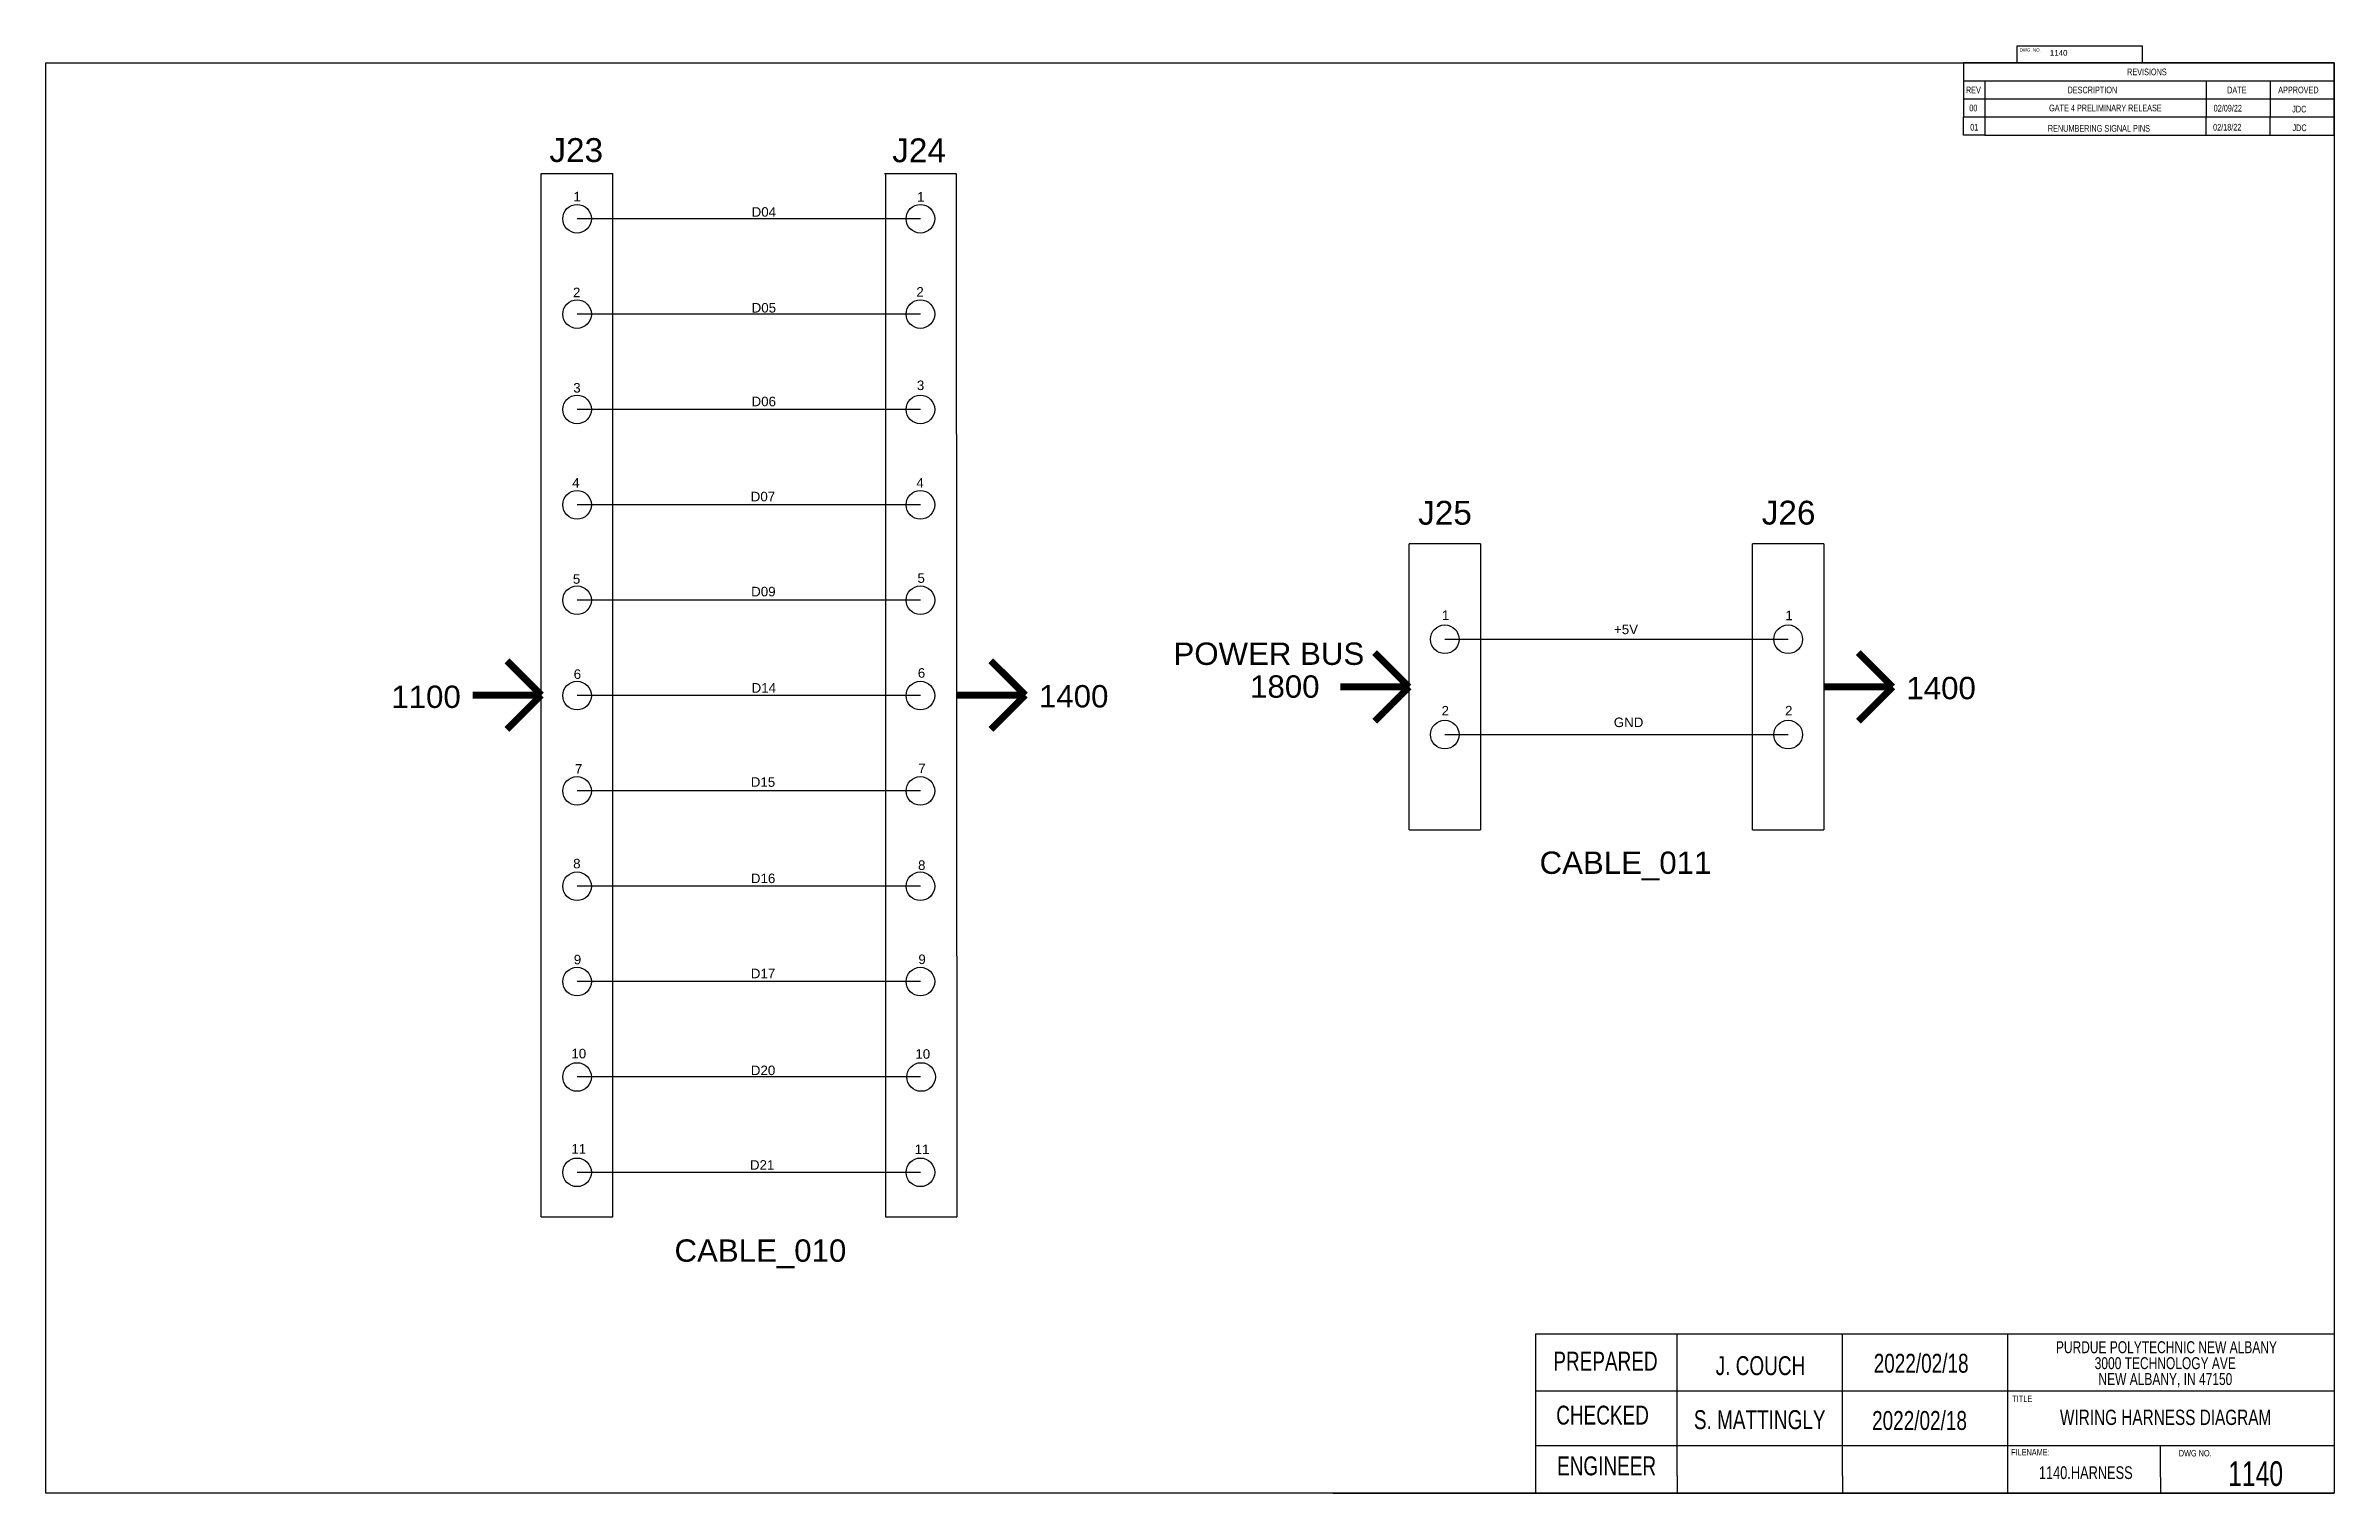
# Model space of a CAD drawing. Header units: inches. Extents: x 2.4 to 50.4, y 2.6 to 32.9.
import ezdxf

# ---------------------------------------------------------------- set-up
doc = ezdxf.new("R2010")
doc.units = ezdxf.units.IN
doc.header["$MEASUREMENT"] = 0
doc.layers.add('dotted', color=255, linetype='Continuous')
doc.layers.add('SLD-0', color=7, linetype='Continuous')
doc.styles.add('SLDTEXTSTYLE0', font='TXT', dxfattribs={"width": 0.75})
doc.styles.get("Standard").update_dxf_attribs({"font": 'arial.ttf'})

# ---------------------------------------------------------------- blocks, each defined once
blk = doc.blocks.new('SW_TABLEANNOTATION_0')
at = {"color": 0, "linetype": 'Continuous', "lineweight": 25}
for p, q in [((0, 0), (0, -0.338)), ((0, 0), (0.4, 0)), ((0, 0), (0, -1.015)), ((6.955, 0), (0, 0)), ((0.4, 0), (4.55, 0)), ((4.55, 0), (5.75, 0)), ((5.75, 0), (6.955, 0)), ((6.955, 0), (6.955, -0.338)), ((6.955, -1.015), (6.955, 0)), ((0, -0.338), (0, -0.677)), ((0, -0.338), (0.4, -0.338)), ((0.4, -0.338), (0.4, -0.677)), ((0.4, -0.338), (4.55, -0.338)), ((4.55, -0.338), (4.55, -0.677)), ((4.55, -0.338), (5.75, -0.338)), ((5.75, -0.338), (5.75, -0.677)), ((5.75, -0.338), (6.955, -0.338)), ((6.955, -0.338), (6.955, -0.677)), ((0, -0.677), (0.4, -0.677)), ((0, -0.677), (0, -1.015)), ((0, -0.677), (6.955, -0.677)), ((0.4, -0.677), (4.55, -0.677)), ((0.4, -0.677), (0.4, -1.015)), ((4.55, -0.677), (5.75, -0.677)), ((4.55, -0.677), (4.55, -1.015)), ((5.75, -0.677), (6.955, -0.677)), ((5.75, -0.677), (5.75, -1.015)), ((6.955, -0.677), (6.955, -1.015)), ((0, -1.015), (0.4, -1.015)), ((0, -1.015), (6.955, -1.015)), ((0.4, -1.015), (4.55, -1.015)), ((0.4, -1.015), (0.4, -1.354)), ((4.55, -1.015), (5.75, -1.015)), ((5.75, -1.015), (6.955, -1.015))]:
    blk.add_line(p, q, dxfattribs=at)
for p, q in [((0, -1.354), (0, -1.015)), ((4.55, -1.354), (4.55, -1.015)), ((5.75, -1.354), (5.75, -1.015)), ((6.955, -1.354), (6.955, -1.015)), ((0.4, -1.354), (0, -1.354)), ((0.4, -1.354), (4.55, -1.354)), ((4.55, -1.354), (5.75, -1.354)), ((5.75, -1.354), (6.955, -1.354))]:
    blk.add_line(p, q)
at = {"color": 0, "linetype": 'Continuous', "lineweight": 18, "char_height": 0.125, "attachment_point": 1, "style": 'SLDTEXTSTYLE0'}
for s, insert in [('REVISIONS', (3.069, -0.107)), ('REV', (0.046, -0.446)), ('00', (0.108, -0.784)), ('DESCRIPTION', (1.952, -0.446)), ('DATE', (4.946, -0.446)), ('APPROVED', (5.904, -0.446)), ('01', (0.125, -1.145))]:
    blk.add_mtext(s, dxfattribs=dict(at, insert=insert))
at = {"color": 0, "linetype": 'Continuous', "lineweight": 18, "char_height": 0.125, "width": 2.42309, "attachment_point": 1, "style": 'SLDTEXTSTYLE0'}
for s, insert in [('GATE 4 PRELIMINARY RELEASE', (1.605, -0.784)), ('02/09/22', (4.693, -0.788)), ('JDC', (6.167, -0.805)), ('RENUMBERING SIGNAL PINS', (1.582, -1.167)), ('02/18/22', (4.682, -1.145)), ('JDC', (6.172, -1.156))]:
    blk.add_mtext(s, dxfattribs=dict(at, insert=insert))
blk = doc.blocks.new('SW_NOTE_0_8')
at = {"layer": 'SLD-0', "color": 0, "char_height": 0.125, "attachment_point": 2, "style": 'SLDTEXTSTYLE0'}
for s, insert in [('PURDUE POLYTECHNIC NEW ALBANY', (1.434, 0.161)), ('3000 TECHNOLOGY AVE', (1.422, -0.006)), ('NEW ALBANY, IN 47150', (1.423, -0.172))]:
    blk.add_mtext(s, dxfattribs=dict(at, insert=insert))

msp = doc.modelspace()

# ---------------------------------------------------------------- linework, layer by layer
for p, q in [((2.447, 24.588), (2.447, 32.588)), ((2.447, 32.588), (50.447, 32.588)), ((50.447, 32.588), (50.447, 2.588)), ((12.841, 30.269), (14.341, 30.269)), ((20.043, 30.269), (21.543, 30.269)), ((2.447, 2.588), (2.447, 24.588)), ((32.542, 22.499), (31.042, 22.499)), ((31.042, 16.499), (31.042, 22.499)), ((39.744, 22.499), (38.244, 22.499)), ((38.244, 16.499), (38.244, 22.499)), ((31.042, 16.499), (32.542, 16.499)), ((38.244, 16.499), (39.744, 16.499)), ((33.694, 5.929), (33.694, 2.588)), ((40.263, 5.929), (50.447, 5.929)), ((36.667, 2.956), (36.667, 2.588)), ((40.135, 2.956), (40.135, 2.588)), ((46.804, 2.922), (46.804, 2.588)), ((36.447, 2.588), (2.447, 2.588)), ((29.447, 2.588), (50.447, 2.588)), ((50.447, 2.588), (35.989, 2.588)), ((50.447, 2.588), (50.447, 2.588))]:
    msp.add_line(p, q)
at = {"color": 116, "true_color": 0x136734}
for p, q in [((20.793, 29.318), (13.591, 29.318)), ((20.793, 25.318), (13.591, 25.318)), ((20.793, 21.318), (13.591, 21.318)), ((20.793, 17.318), (13.591, 17.318)), ((20.793, 13.318), (13.591, 13.318)), ((20.793, 9.318), (13.591, 9.318))]:
    msp.add_line(p, q, dxfattribs=at)
at = {"color": 152, "true_color": 0x2776bb}
for p, q in [((20.793, 27.318), (13.591, 27.318)), ((20.793, 23.318), (13.591, 23.318)), ((20.793, 19.318), (13.591, 19.318)), ((20.793, 15.318), (13.591, 15.318)), ((20.793, 11.318), (13.591, 11.318))]:
    msp.add_line(p, q, dxfattribs=at)
at = {"color": 1}
msp.add_line((31.792, 20.499), (38.994, 20.499), dxfattribs=at)
at = {"color": 18, "true_color": 0x000000}
msp.add_line((31.792, 18.499), (38.994, 18.499), dxfattribs=at)
for points in [[(32.542, 22.499), (32.542, 16.499)], [(39.744, 22.499), (39.744, 16.499)]]:
    msp.add_lwpolyline(points)
at = {"const_width": 0.144}
for points in [[(31.042, 19.499), (30.321, 20.22)], [(41.186, 19.499), (40.465, 20.22)], [(12.841, 19.327), (12.12, 20.048)], [(22.993, 19.327), (22.271, 20.048)], [(12.841, 19.327), (11.399, 19.327)], [(12.841, 19.327), (12.12, 18.606)], [(22.993, 19.327), (21.55, 19.327)], [(22.993, 19.327), (22.271, 18.606)], [(31.042, 19.499), (29.6, 19.499)], [(31.042, 19.499), (30.321, 18.778)], [(41.186, 19.499), (39.744, 19.499)], [(41.186, 19.499), (40.465, 18.778)]]:
    msp.add_lwpolyline(points, dxfattribs=at)
for centre in [(13.591, 29.318), (20.793, 29.318), (13.591, 27.318), (20.793, 27.318), (13.591, 25.318), (20.793, 25.318), (13.591, 23.318), (20.793, 23.318), (13.591, 21.318), (20.793, 21.318), (31.792, 20.499), (38.994, 20.499), (13.591, 19.318), (20.793, 19.318), (31.792, 18.499), (38.994, 18.499), (13.591, 17.318), (20.793, 17.318), (13.591, 15.318), (20.793, 15.318), (13.591, 13.318), (20.793, 13.318), (13.591, 11.318), (20.808, 11.318), (20.793, 9.318)]:
    msp.add_circle(centre, 0.3)
at = {"layer": 'dotted'}
for p, q in [((12.841, 8.386), (12.841, 30.269)), ((14.341, 8.386), (14.341, 30.269)), ((20.058, 30.269), (20.058, 8.386)), ((21.543, 30.269), (21.558, 8.386)), ((12.841, 8.386), (14.341, 8.386)), ((20.058, 8.386), (21.558, 8.386))]:
    msp.add_line(p, q, dxfattribs=at)
msp.add_circle((13.591, 9.318), 0.3, dxfattribs=at)
at = {"layer": 'SLD-0', "color": 7, "linetype": 'Continuous', "lineweight": 25}
for p, q in [((43.8, 32.588), (43.8, 32.946)), ((43.8, 32.946), (46.429, 32.946)), ((46.429, 32.588), (46.429, 32.946)), ((33.694, 5.929), (43.604, 5.929)), ((33.694, 5.929), (43.604, 5.929)), ((36.667, 2.956), (36.667, 5.929)), ((40.135, 2.956), (40.135, 5.929)), ((43.604, 2.588), (43.604, 5.929)), ((33.694, 4.737), (43.604, 4.737)), ((43.604, 4.737), (50.447, 4.737)), ((33.694, 3.59), (43.604, 3.59)), ((43.604, 3.59), (50.447, 3.59)), ((46.804, 2.922), (46.804, 3.59))]:
    msp.add_line(p, q, dxfattribs=at)

# ---------------------------------------------------------------- block references
at = {"color": 7, "linetype": 'Continuous', "lineweight": 18, "xscale": 1.118033988749895, "yscale": 1.118033988749895, "zscale": 1.118033988749895}
msp.add_blockref('SW_TABLEANNOTATION_0', (42.672, 32.588), dxfattribs=at)
at = {"layer": 'SLD-0', "xscale": 2.004782487836321, "yscale": 2.004782487836321, "zscale": 1.603825990269057}
msp.add_blockref('SW_NOTE_0_8', (44.053, 5.453), dxfattribs=at)

# ---------------------------------------------------------------- texts
for s, p in [('POWER BUS', (26.101, 19.961)), ('1800', (27.708, 19.273)), ('1400', (41.474, 19.241)), ('1100', (9.696, 19.058)), ('1400', (23.28, 19.069)), ('CABLE_011', (33.78, 15.578)), ('CABLE_010', (15.635, 7.443))]:
    msp.add_text(s, height=0.4687).set_placement(p)
at = {"attachment_point": 1}
for s, width, gutter_width, heights, insert, char_height in [('1140', 1.61993, 0.534, [0], (44.482, 32.857), 0.1195), ('J23', 0.24175, 1, [0.204], (13.011, 31.009), 0.5), ('J24', 0.24175, 1, [0.204], (20.202, 31.004), 0.5), ('1', 0.1052, 1, [0], (13.516, 29.884), 0.2), ('1', 0.1052, 1, [0], (20.724, 29.879), 0.2), ('D04', 1.23567, 1, [0], (17.253, 29.561), 0.2), ('2', 0.2, 1, [0], (13.506, 27.873), 0.2), ('2', 0.1052, 1, [0], (20.708, 27.884), 0.2), ('D05', 1.23567, 1, [0], (17.253, 27.551), 0.2), ('3', 0.1052, 1, [0], (20.719, 25.925), 0.2), ('3', 0.23834, 1, [0], (13.511, 25.872), 0.2), ('D06', 1.23567, 1, [0], (17.251, 25.586), 0.2), ('4', 0.1052, 1, [0], (13.489, 23.88), 0.2), ('D07', 1.23567, 1, [0], (17.234, 23.592), 0.2), ('4', 0.1052, 1, [0], (20.707, 23.879), 0.2), ('J25', 0.24175, 1, [0.204], (31.233, 23.401), 0.5), ('J26', 0.24175, 1, [0.204], (38.44, 23.404), 0.5), ('5', 0.1052, 1, [0], (13.503, 21.863), 0.2), ('D09', 1.23567, 1, [0], (17.243, 21.599), 0.2), ('5', 0.1052, 1, [0.095], (20.731, 21.882), 0.2), ('1', 0.1052, 1, [0], (31.73, 21.102), 0.2), ('\\pxt1;+5V', 1.23567, 1, [0], (35.341, 20.806), 0.2), ('1', 0.1052, 1, [0], (38.935, 21.099), 0.2), ('6', 0.35099, 1, [0], (13.52, 19.867), 0.2), ('6', 0.1052, 1, [0], (20.738, 19.892), 0.2), ('D14', 1.23567, 1, [0], (17.252, 19.579), 0.2), ('2', 0.1052, 1, [0], (31.724, 19.1), 0.2), ('\\pxt1;GND', 1.23567, 1, [0], (35.336, 18.857), 0.2), ('2', 0.1052, 1, [0], (38.928, 19.101), 0.2), ('7', 0.24858, 1, [0], (13.545, 17.879), 0.2), ('7', 0.1052, 1, [0], (20.748, 17.892), 0.2), ('D15', 1.23567, 1, [0], (17.235, 17.604), 0.2), ('8', 0.4534, 1, [0], (13.509, 15.894), 0.2), ('8', 0.1052, 1, [0], (20.743, 15.86), 0.2), ('D16', 1.23567, 1, [0], (17.237, 15.584), 0.2), ('9', 0.52772, 1, [0], (13.523, 13.881), 0.2), ('D17', 1.23567, 1, [0], (17.236, 13.589), 0.2), ('9', 0.2, 1, [0], (20.75, 13.887), 0.2), ('10', 0.52772, 1, [0], (13.472, 11.909), 0.2), ('D20', 1.23567, 1, [0], (17.236, 11.557), 0.2), ('10', 0.2, 1, [0], (20.687, 11.901), 0.2), ('11', 0.52772, 1, [0], (13.471, 9.91), 0.2), ('11', 0.2, 1, [0], (20.673, 9.901), 0.2), ('D21', 1.23567, 1, [0], (17.217, 9.573), 0.2)]:
    msp.add_mtext_dynamic_manual_height_columns(s, width=width, gutter_width=gutter_width, heights=heights, dxfattribs=dict(at, insert=insert, char_height=char_height))
at = {"layer": 'SLD-0', "style": 'SLDTEXTSTYLE0'}
for s, insert, char_height, attachment_point in [('DWG. NO.', (44.071, 32.895), 0.0746, 2), ('PREPARED', (35.162, 5.556), 0.3964, 2), ('CHECKED', (35.101, 4.424), 0.3964, 2), ('S. MATTINGLY', (38.397, 4.329), 0.39641, 2), ('TITLE', (43.904, 4.636), 0.1337, 2), ('WIRING HARNESS DIAGRAM', (46.911, 4.34), 0.32077, 2), ('ENGINEER', (35.185, 3.36), 0.3964, 2), ('FILENAME:', (44.074, 3.514), 0.1337, 2), ('DWG NO.', (47.188, 3.493), 0.1337, 1), ('1140.HARNESS', (45.236, 3.153), 0.2673, 2)]:
    msp.add_mtext(s, dxfattribs=dict(at, insert=insert, char_height=char_height, attachment_point=attachment_point))
at = {"layer": 'SLD-0', "attachment_point": 2, "style": 'SLDTEXTSTYLE0'}
for s, insert, char_height, width in [('J. COUCH', (38.413, 5.462), 0.3964, 3.54431), ('2022/02/18', (41.783, 5.512), 0.3964, 2.52712), ('2022/02/18', (41.749, 4.312), 0.3964, 2.67577), ('1140', (48.799, 3.257), 0.5164, 1.77053)]:
    msp.add_mtext(s, dxfattribs=dict(at, insert=insert, char_height=char_height, width=width))

doc.saveas('drawing.dxf')
